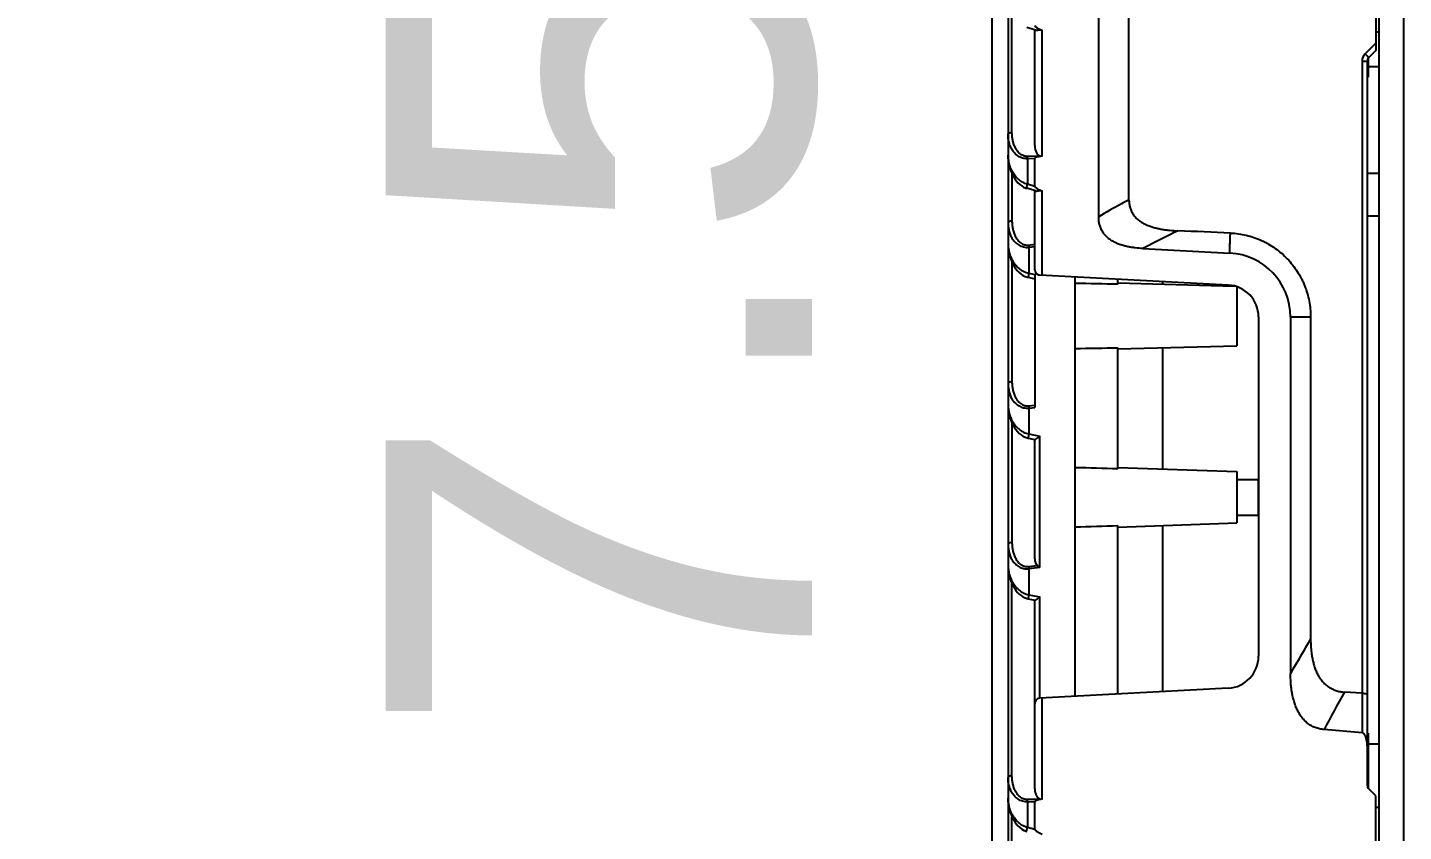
# Model space of a CAD drawing. Header units: millimetres. Extents: x 620 to 19791, y 2539 to 6969.
# Drawn here: x 1098.8 to 1227.9, y 3826.3 to 3901.7 of the extents above; entities that cross this region are included whole.
import ezdxf

# ---------------------------------------------------------------- set-up
doc = ezdxf.new("R2010")
doc.units = ezdxf.units.MM
doc.layers.add('02___PRT_ALL_AXES', color=7, linetype='Continuous')
doc.styles.get("Standard").update_dxf_attribs({"font": 'arial.ttf'})
doc.dimstyles.new('缩小5倍', dxfattribs={"dimtxt": 40, "dimasz": 20, "dimexe": 1, "dimexo": 0.2, "dimgap": 0, "dimtad": 1, "dimtoh": 1, "dimdec": 1, "dimzin": 9, "dimdsep": 46, "dimtxsty": 'Standard', "dimblk": '_FILLED', "dimcen": 0.2, "dimclrd": 256, "dimclre": 256, "dimclrt": 256, "dimadec": 1, "dimazin": 2, "dimtfac": 1, "dimtdec": 1, "dimtofl": 0, "dimtmove": 0, "dimatfit": 3, "dimldrblk": '_FILLED', "dimfxl": 1, "dimtolj": 1, "dimtzin": 0, "dimarcsym": 0})

# ---------------------------------------------------------------- blocks, each defined once
blk = doc.blocks.new('_FILLED')
at = {"color": 0, "linetype": 'ByBlock'}
blk.add_solid([(0, 0), (-1, 0.15), (-1, -0.15)], dxfattribs=at)
blk = doc.blocks.new('*D12')
at = {"lineweight": -2, "transparency": 16777216}
for p, q in [((1184.34, 4015.88), (1184.34, 4035.88)), ((1207.18, 3995.88), (1183.34, 3995.88)), ((1193.1, 3988.38), (1183.34, 3988.38)), ((1184.34, 3968.38), (1184.34, 3948.38))]:
    blk.add_line(p, q, dxfattribs=at)
at = {"layer": 'Defpoints', "color": 0, "transparency": 16777216}
for p in [(1207.38, 3995.88), (1184.34, 3988.38), (1193.3, 3988.38)]:
    blk.add_point(p, dxfattribs=at)
at = {"lineweight": -2, "transparency": 16777216, "xscale": 20, "yscale": 20, "zscale": 20}
for p, rotation in [((1184.34, 3995.88), 270), ((1184.34, 3988.38), 90)]:
    blk.add_blockref('_FILLED', p, dxfattribs=dict(at, rotation=rotation))
at = {"lineweight": 5, "transparency": 16777216, "insert": (1158.44, 3992.13), "char_height": 40, "attachment_point": 5, "rotation": 90}
blk.add_mtext('\\A1;7.5mm [1/4"]', dxfattribs=at)

msp = doc.modelspace()

# ---------------------------------------------------------------- linework, layer by layer
at = {"color": 7, "linetype": 'Continuous'}
for p, q in [((1225.59863, 3988.37829), (1225.59863, 3650.87829)), ((1227.89863, 3988.37829), (1227.89863, 3650.87829)), ((1189.29863, 3689.67265), (1189.29863, 3949.58394)), ((1190.79863, 3949.53586), (1190.79863, 3693.73867)), ((1199.29863, 3883.92443), (1199.29863, 3928.32157)), ((1202.14133, 3885.52516), (1202.14133, 3928.32157)), ((1225.29863, 3908.50329), (1225.29863, 3899.50329)), ((1191.16377, 3891.84886), (1191.16377, 3903.05071)), ((1193.37356, 3901.42228), (1192.54419, 3901.67122)), ((1193.29863, 3890.60276), (1193.29863, 3901.44477)), ((1193.99863, 3889.61795), (1193.99863, 3901.4218)), ((1225.29863, 3901.25329), (1225.59863, 3901.25329)), ((1225.29863, 3900.19731), (1224.30461, 3899.20329)), ((1225.29863, 3899.50329), (1224.64508, 3898.84974)), ((1224.01172, 3898.49619), (1224.01172, 3839.25446)), ((1224.49863, 3898.49619), (1224.01172, 3898.49619)), ((1224.49863, 3898.49619), (1224.49863, 3830.6354)), ((1224.59863, 3898.84974), (1224.59863, 3897.00332)), ((1224.59863, 3898.00329), (1225.59863, 3898.00329)), ((1224.49863, 3897.00329), (1224.59863, 3897.00329)), ((1193.86518, 3889.61639), (1192.62432, 3889.58474)), ((1193.29863, 3889.38784), (1192.62432, 3889.37064)), ((1192.62432, 3889.37064), (1192.62432, 3886.97895)), ((1193.29863, 3886.77655), (1193.29863, 3889.38784)), ((1191.16377, 3887.97533), (1191.16377, 3883.53808)), ((1224.49863, 3888.00329), (1225.59863, 3888.00329)), ((1193.37356, 3886.34689), (1192.54419, 3886.59584)), ((1193.29863, 3886.77655), (1192.62432, 3886.97895)), ((1193.29863, 3878.95334), (1193.29863, 3886.36938)), ((1193.99863, 3878.44217), (1193.99863, 3886.34641)), ((1224.49863, 3884.00329), (1225.59863, 3884.00329)), ((1192.72189, 3881.28115), (1193.29863, 3881.35136)), ((1192.74628, 3881.06705), (1193.29863, 3881.13429)), ((1192.74628, 3881.06705), (1192.74628, 3878.64358)), ((1203.4434, 3880.95131), (1211.61265, 3880.52318)), ((1191.16377, 3879.66511), (1191.16377, 3868.46269)), ((1192.74628, 3878.64358), (1193.29863, 3878.53094)), ((1193.29863, 3878.53094), (1193.29863, 3866.0589)), ((1211.45564, 3877.52729), (1193.77246, 3878.45402)), ((1192.67682, 3878.25165), (1193.29863, 3878.12484)), ((1197.09863, 3838.97688), (1197.09863, 3878.27971)), ((1201.09863, 3877.60411), (1201.09863, 3878.07008)), ((1205.29863, 3877.84996), (1205.29863, 3877.6112)), ((1214.29863, 3874.5314), (1214.29863, 3842.72519)), ((1217.29863, 3874.5314), (1217.29863, 3841.104)), ((1217.29863, 3874.5314), (1219.1882, 3874.5314)), ((1219.1882, 3874.5314), (1219.1882, 3844.3485)), ((1205.29863, 3871.64539), (1205.29863, 3860.2721)), ((1192.72189, 3866.20576), (1193.29863, 3866.27597)), ((1192.74628, 3865.99166), (1193.29863, 3866.0589)), ((1192.74628, 3865.99166), (1192.74628, 3863.5682)), ((1191.16377, 3864.58972), (1191.16377, 3853.3873)), ((1192.67682, 3863.17626), (1193.30666, 3863.04782)), ((1192.74628, 3863.5682), (1193.78554, 3863.35626)), ((1193.29863, 3851.86601), (1193.29863, 3863.04782)), ((1193.78554, 3851.04278), (1193.78554, 3863.35626)), ((1214.24863, 3859.30329), (1214.24863, 3855.95329)), ((1214.29863, 3859.25329), (1214.24863, 3859.30329)), ((1214.29863, 3856.00329), (1214.24863, 3855.95329)), ((1201.09863, 3839.18651), (1201.09863, 3854.96816)), ((1205.29863, 3854.98449), (1205.29863, 3839.40662)), ((1192.72189, 3851.13038), (1193.54408, 3851.23046)), ((1193.78554, 3851.04278), (1192.74628, 3850.91627)), ((1192.74628, 3850.91627), (1192.74628, 3848.49281)), ((1191.16377, 3831.54731), (1191.16377, 3849.51433)), ((1192.67682, 3848.10088), (1193.30666, 3847.97243)), ((1192.74628, 3848.49281), (1193.78554, 3848.28087)), ((1193.29863, 3830.30121), (1193.29863, 3847.97243)), ((1193.78554, 3838.80325), (1193.78554, 3848.28087)), ((1211.45564, 3839.7293), (1193.77246, 3838.80256)), ((1193.99863, 3829.3164), (1193.99863, 3838.81442)), ((1224.01172, 3839.25446), (1222.35163, 3839.35982)), ((1224.02348, 3839.25402), (1224.01639, 3835.54057)), ((1224.01639, 3835.54057), (1220.44381, 3835.85313)), ((1224.49863, 3835.50329), (1224.59863, 3835.50329)), ((1224.59863, 3835.50326), (1224.59863, 3830.33844)), ((1224.59863, 3834.50329), (1225.59863, 3834.50329)), ((1193.86518, 3829.31483), (1192.62432, 3829.28319)), ((1225.29863, 3829.62829), (1224.64508, 3830.28185)), ((1225.29863, 3820.37829), (1225.29863, 3829.62829)), ((1193.29863, 3829.08629), (1192.62432, 3829.06909)), ((1192.62432, 3829.06909), (1192.62432, 3826.6774)), ((1193.29863, 3826.475), (1193.29863, 3829.08629)), ((1225.29863, 3828.55829), (1225.59863, 3828.55829)), ((1191.16377, 3816.47192), (1191.16377, 3827.67377)), ((1193.29863, 3826.475), (1192.62432, 3826.6774))]:
    msp.add_line(p, q, dxfattribs=at)
for points in [[(1190.79863, 3889.71878), (1190.80697, 3889.44855), (1190.83995, 3889.11686), (1190.89543, 3888.79953), (1190.97093, 3888.49862), (1191.06408, 3888.21622), (1191.17244, 3887.95438), (1191.29376, 3887.71434), (1191.42705, 3887.49522), (1191.57216, 3887.2959), (1191.72884, 3887.11661), (1191.89649, 3886.95841), (1192.07421, 3886.82276), (1192.2606, 3886.71142), (1192.454, 3886.62593), (1192.54419, 3886.59584)], [(1190.79863, 3881.40801), (1190.80638, 3881.14755), (1190.83782, 3880.82178), (1190.89048, 3880.51229), (1190.96163, 3880.22035), (1191.04882, 3879.94724), (1191.14974, 3879.69407), (1191.26296, 3879.46031), (1191.38806, 3879.24452), (1191.52543, 3879.04545), (1191.67573, 3878.8629), (1191.83858, 3878.69871), (1192.01303, 3878.55525), (1192.19722, 3878.43517), (1192.38855, 3878.34081), (1192.58379, 3878.27375), (1192.67682, 3878.25165)], [(1190.79863, 3866.33262), (1190.80638, 3866.07216), (1190.83782, 3865.7464), (1190.89048, 3865.4369), (1190.96163, 3865.14496), (1191.04882, 3864.87186), (1191.14974, 3864.61868), (1191.26296, 3864.38492), (1191.38806, 3864.16913), (1191.52543, 3863.97006), (1191.67573, 3863.78751), (1191.83858, 3863.62332), (1192.01303, 3863.47986), (1192.19722, 3863.35978), (1192.38855, 3863.26543), (1192.58379, 3863.19836), (1192.67682, 3863.17626)], [(1190.79863, 3851.25723), (1190.80638, 3850.99677), (1190.83782, 3850.67101), (1190.89048, 3850.36151), (1190.96163, 3850.06957), (1191.04882, 3849.79647), (1191.14974, 3849.54329), (1191.26296, 3849.30954), (1191.38806, 3849.09375), (1191.52543, 3848.89467), (1191.67573, 3848.71212), (1191.83858, 3848.54794), (1192.01303, 3848.40447), (1192.19722, 3848.2844), (1192.38855, 3848.19004), (1192.58379, 3848.12297), (1192.67682, 3848.10088)], [(1190.79863, 3829.41723), (1190.80697, 3829.147), (1190.83995, 3828.81531), (1190.89543, 3828.49798), (1190.97093, 3828.19706), (1191.06408, 3827.91466), (1191.17244, 3827.65282), (1191.29376, 3827.41279), (1191.42705, 3827.19367), (1191.57216, 3826.99435), (1191.72884, 3826.81506), (1191.89649, 3826.65685), (1192.07421, 3826.52121), (1192.2606, 3826.40986), (1192.454, 3826.32437), (1192.54419, 3826.29429)]]:
    msp.add_lwpolyline(points, dxfattribs=at)
for centre, radius, start, end in [((1225.01172, 3898.49619), 1, 135.00003, 179.99997), ((1224.99863, 3898.49619), 0.5, 134.9995823, 180), ((1111.65576, 1557.63759), 2326.91532, 87.53686003, 87.65817088), ((1205.92127, 3882.67645), 13.27293, 186.0342801, 186.9644916), ((1211.29863, 3874.5314), 6, 0, 87), ((1193.79863, 3878.95334), 0.5, 180, 267), ((1211.29863, 3874.5314), 3, 0, 87), ((1205.92127, 3867.60106), 13.27293, 186.0342801, 186.9644916), ((1205.92127, 3852.52567), 13.27293, 186.0342801, 186.9644916), ((1439.53318, 3713.84907), 256.08985, 149.3638385, 150.2038798), ((1211.29863, 3842.72519), 3, 273, 0), ((1193.79863, 3838.30325), 0.5, 93, 180), ((1431.53025, 3723.28386), 239.22651, 150.9735329, 151.9296632), ((1224.02582, 3839.47552), 0.22151, 266.3507269, 269.3947359), ((1224.99863, 3830.6354), 0.5, 180, 225)]:
    msp.add_arc(centre, radius, start, end, dxfattribs=at)
for centre, major_axis, ratio, start_param, end_param in [((1197.88812, 3900.48482), (4.58804, -1.37715), 0.0835026, -3.116533759, -2.55695247), ((1193.99863, 3890.71674), (0.11901, 1.10216), 0.625869331, -4.541547405, -3.16256759), ((1197.88812, 3889.50398), (-4.58947, -0.11703), 0.087127634, -0.561803094, -0.002221805), ((1197.88812, 3885.40943), (4.58804, -1.37715), 0.0835026, -3.116533759, -2.55695247), ((1193.79863, 3851.94743), (0.08501, 0.78726), 0.625869331, -4.541547405, -3.504887015), ((1193.99863, 3830.41519), (0.11901, 1.10216), 0.625869331, -4.541547405, -3.16256759), ((1197.88812, 3829.20243), (-4.58947, -0.11703), 0.087127634, -0.561803094, -0.002221805), ((1197.88812, 3825.10788), (4.58804, -1.37715), 0.0835026, -3.116533759, -2.55695247)]:
    msp.add_ellipse(centre, major_axis=major_axis, ratio=ratio, start_param=start_param, end_param=end_param, dxfattribs=at)
for points, knots in [([(1193.37356, 3901.42228), (1193.38118, 3901.41999), (1193.39773, 3901.41673), (1193.42425, 3901.41517), (1193.45348, 3901.41623), (1193.48524, 3901.4195), (1193.51935, 3901.42453), (1193.5691, 3901.43323), (1193.62134, 3901.44337), (1193.67618, 3901.45276), (1193.71986, 3901.45896), (1193.76509, 3901.46319), (1193.81165, 3901.46447), (1193.85907, 3901.46151), (1193.90664, 3901.45359), (1193.95346, 3901.44033), (1193.98375, 3901.42839), (1193.99863, 3901.4218)], [0, 0, 0, 0, 0.037591399, 0.079248239, 0.125257437, 0.17557471, 0.229959843, 0.288084019, 0.414107187, 0.48129923, 0.550839004, 0.622430638, 0.695788523, 0.770585797, 0.846500962, 0.923108, 1, 1, 1, 1]), ([(1224.64508, 3898.84974), (1224.64514, 3898.8498), (1224.64515, 3898.8501), (1224.64481, 3898.85087), (1224.64385, 3898.85238), (1224.64207, 3898.85474), (1224.63947, 3898.85795), (1224.63607, 3898.86196), (1224.63185, 3898.86678), (1224.62683, 3898.87239), (1224.62103, 3898.87878), (1224.61445, 3898.88594), (1224.6042, 3898.89698), (1224.58957, 3898.91254), (1224.56992, 3898.93319), (1224.54765, 3898.9564), (1224.52298, 3898.98192), (1224.49613, 3899.00953), (1224.46736, 3899.03896), (1224.42599, 3899.08108), (1224.37162, 3899.13609), (1224.32729, 3899.18061), (1224.30461, 3899.20329)], [0, 0, 0, 0, 0.000546335, 0.001555039, 0.005260372, 0.011300909, 0.01969064, 0.030423258, 0.043473071, 0.058808845, 0.076398475, 0.096205928, 0.118181023, 0.168418679, 0.226654593, 0.292329776, 0.364838715, 0.443492594, 0.527562111, 0.61623965, 0.804091228, 1, 1, 1, 1]), ([(1190.79863, 3891.63476), (1190.79863, 3891.64141), (1190.79982, 3891.65489), (1190.80693, 3891.68199), (1190.82528, 3891.71533), (1190.85942, 3891.75095), (1190.90474, 3891.78235), (1190.95977, 3891.80866), (1191.02274, 3891.82914), (1191.09157, 3891.8431), (1191.13939, 3891.84772), (1191.16377, 3891.84886)], [0, 0, 0, 0, 0.043527945, 0.088010773, 0.182534474, 0.28857232, 0.40821412, 0.541346352, 0.686280083, 0.840327232, 1, 1, 1, 1]), ([(1192.62432, 3889.37064), (1192.54497, 3889.36902), (1192.38758, 3889.37774), (1192.15979, 3889.42618), (1191.94815, 3889.50565), (1191.75628, 3889.61055), (1191.58524, 3889.73539), (1191.43459, 3889.87558), (1191.30316, 3890.02754), (1191.15283, 3890.24066), (1191.00454, 3890.52596), (1190.88338, 3890.88715), (1190.81357, 3891.25849), (1190.79863, 3891.50942), (1190.79863, 3891.63476)], [0, 0, 0, 0, 0.073456483, 0.145212042, 0.214736461, 0.281927402, 0.346979557, 0.410216573, 0.471982142, 0.532592083, 0.651271757, 0.768029122, 0.883995468, 1, 1, 1, 1]), ([(1192.62432, 3889.58474), (1192.58913, 3889.58385), (1192.51895, 3889.58574), (1192.41524, 3889.59961), (1192.3148, 3889.62391), (1192.18778, 3889.66848), (1192.04107, 3889.74467), (1191.83637, 3889.89801), (1191.66917, 3890.08737), (1191.53576, 3890.29425), (1191.42278, 3890.50796), (1191.31342, 3890.78807), (1191.22517, 3891.13609), (1191.17458, 3891.49085), (1191.16377, 3891.7295), (1191.16377, 3891.84886)], [0, 0, 0, 0, 0.035465351, 0.070586234, 0.105243753, 0.139388324, 0.206036019, 0.270836901, 0.396249645, 0.457755534, 0.518711955, 0.639533378, 0.759696256, 0.879732363, 1, 1, 1, 1]), ([(1192.62432, 3886.97895), (1192.54209, 3886.99869), (1192.38192, 3887.04997), (1192.15713, 3887.15725), (1191.95181, 3887.28788), (1191.70785, 3887.48327), (1191.4489, 3887.76085), (1191.20418, 3888.12866), (1191.02053, 3888.51486), (1190.89224, 3888.91174), (1190.81588, 3889.31403), (1190.79863, 3889.58446), (1190.79863, 3889.71871)], [0, 0, 0, 0, 0.071907192, 0.142424402, 0.211255059, 0.278364221, 0.407788003, 0.532146342, 0.652654863, 0.770290768, 0.885843896, 1, 1, 1, 1]), ([(1192.62432, 3889.37064), (1192.62338, 3889.40779), (1192.62243, 3889.47916), (1192.6233, 3889.55054), (1192.62432, 3889.58474)], [0, 0, 0, 0, 0.520636206, 1, 1, 1, 1]), ([(1193.99863, 3889.61795), (1193.97652, 3889.61431), (1193.93189, 3889.61017), (1193.88717, 3889.61326), (1193.86518, 3889.61639)], [0, 0, 0, 0, 0.502288883, 1, 1, 1, 1]), ([(1192.54419, 3886.59584), (1192.54365, 3886.596), (1192.54256, 3886.59677), (1192.54146, 3886.59874), (1192.54064, 3886.60149), (1192.5401, 3886.60509), (1192.53982, 3886.60955), (1192.53981, 3886.61486), (1192.54007, 3886.62101), (1192.54083, 3886.63089), (1192.54253, 3886.64523), (1192.54553, 3886.66472), (1192.54958, 3886.68714), (1192.55666, 3886.72232), (1192.56791, 3886.77183), (1192.58416, 3886.83649), (1192.60314, 3886.90645), (1192.61703, 3886.95448), (1192.62432, 3886.97895)], [0, 0, 0, 0, 0.004256386, 0.00966236, 0.016823539, 0.025997732, 0.037291744, 0.050741566, 0.066354494, 0.084123391, 0.126018463, 0.176113909, 0.234003391, 0.29916611, 0.448922549, 0.619932304, 0.805913727, 1, 1, 1, 1]), ([(1193.37356, 3886.34689), (1193.38118, 3886.34461), (1193.39773, 3886.34134), (1193.42425, 3886.33978), (1193.45348, 3886.34085), (1193.48524, 3886.34411), (1193.51935, 3886.34914), (1193.5691, 3886.35784), (1193.62134, 3886.36798), (1193.67618, 3886.37737), (1193.71986, 3886.38358), (1193.76509, 3886.3878), (1193.81165, 3886.38909), (1193.85907, 3886.38612), (1193.90664, 3886.3782), (1193.95346, 3886.36494), (1193.98375, 3886.35301), (1193.99863, 3886.34641)], [0, 0, 0, 0, 0.037591399, 0.079248239, 0.125257437, 0.17557471, 0.229959843, 0.288084019, 0.414107187, 0.48129923, 0.550839004, 0.622430638, 0.695788523, 0.770585797, 0.846500962, 0.923108, 1, 1, 1, 1]), ([(1202.14133, 3885.52516), (1201.90199, 3885.39665), (1200.9464, 3884.87748), (1200.00119, 3884.33919), (1199.29863, 3883.92443)], [0, 0, 0, 0, 0.249798943, 1, 1, 1, 1]), ([(1202.14133, 3885.52516), (1202.14133, 3885.39858), (1202.15305, 3885.20828), (1202.19588, 3884.95851), (1202.2424, 3884.77411), (1202.30376, 3884.5941), (1202.38017, 3884.41992), (1202.47129, 3884.25297), (1202.57643, 3884.09449), (1202.69455, 3883.94545), (1202.86743, 3883.76017), (1203.10922, 3883.55422), (1203.42858, 3883.34731), (1203.76824, 3883.17622), (1204.12159, 3883.03609), (1204.48414, 3882.92225), (1204.85285, 3882.83067), (1205.22568, 3882.75797), (1205.60126, 3882.70142), (1206.10439, 3882.64456), (1206.48353, 3882.61988), (1206.73643, 3882.60954)], [0, 0, 0, 0, 0.062498094, 0.093764478, 0.125029278, 0.156294364, 0.187558899, 0.218821916, 0.250085009, 0.28134709, 0.312608631, 0.375089408, 0.437576766, 0.500068355, 0.562562421, 0.625057345, 0.687551582, 0.750044391, 0.812536971, 0.875029346, 1, 1, 1, 1]), ([(1191.16377, 3883.53808), (1191.13939, 3883.53693), (1191.09157, 3883.53231), (1191.02274, 3883.51836), (1190.95977, 3883.49788), (1190.90474, 3883.47156), (1190.85942, 3883.44016), (1190.82528, 3883.40455), (1190.80693, 3883.37121), (1190.79982, 3883.34411), (1190.79863, 3883.33063), (1190.79863, 3883.32398)], [0, 0, 0, 0, 0.15967274, 0.313719858, 0.458653557, 0.591785765, 0.711427554, 0.817465413, 0.911989155, 0.956472015, 1, 1, 1, 1]), ([(1191.16377, 3883.53808), (1191.16377, 3883.41529), (1191.17521, 3883.16975), (1191.22882, 3882.805), (1191.30687, 3882.50734), (1191.3922, 3882.27616), (1191.46901, 3882.10666), (1191.55993, 3881.9427), (1191.64867, 3881.81264), (1191.72838, 3881.71383), (1191.79316, 3881.64249), (1191.86302, 3881.57472), (1191.9639, 3881.48955), (1192.07585, 3881.41506), (1192.19798, 3881.35545), (1192.29577, 3881.31886), (1192.39835, 3881.29205), (1192.50465, 3881.2761), (1192.61315, 3881.27177), (1192.68574, 3881.27675), (1192.72189, 3881.28115)], [0, 0, 0, 0, 0.11974675, 0.2392641, 0.358936656, 0.419033302, 0.479417438, 0.540226457, 0.601649291, 0.632681149, 0.663970081, 0.695565532, 0.727515804, 0.792653164, 0.825994967, 0.859879992, 0.894302672, 0.929205545, 0.964491826, 1, 1, 1, 1]), ([(1203.4434, 3880.95131), (1203.20563, 3880.96377), (1202.8493, 3880.99266), (1202.37745, 3881.05786), (1202.02596, 3881.12221), (1201.67819, 3881.20447), (1201.33593, 3881.30755), (1201.00182, 3881.43484), (1200.67962, 3881.59016), (1200.37467, 3881.77736), (1200.14066, 3881.96273), (1199.97, 3882.12906), (1199.85123, 3882.26273), (1199.7428, 3882.40492), (1199.64557, 3882.555), (1199.56021, 3882.71214), (1199.48715, 3882.87534), (1199.42648, 3883.04354), (1199.36193, 3883.27294), (1199.31092, 3883.56707), (1199.29863, 3883.80538), (1199.29863, 3883.92443)], [0, 0, 0, 0, 0.124982469, 0.187482527, 0.249983083, 0.312483207, 0.374982791, 0.437481712, 0.499977645, 0.562468288, 0.624952667, 0.656212252, 0.687471012, 0.718730516, 0.749989209, 0.781247859, 0.812505963, 0.843764282, 0.875023013, 0.937507577, 1, 1, 1, 1]), ([(1190.79863, 3883.32398), (1190.79863, 3883.19467), (1190.81453, 3882.93577), (1190.87648, 3882.61709), (1190.9531, 3882.36874), (1191.04955, 3882.12388), (1191.17733, 3881.88884), (1191.3387, 3881.67213), (1191.48016, 3881.51863), (1191.64252, 3881.37878), (1191.82687, 3881.25684), (1192.0332, 3881.15829), (1192.25936, 3881.08934), (1192.50003, 3881.05573), (1192.66421, 3881.05906), (1192.74628, 3881.06705)], [0, 0, 0, 0, 0.115334217, 0.230651776, 0.288611095, 0.34692721, 0.465218465, 0.525760702, 0.587575784, 0.651009392, 0.716426893, 0.784137004, 0.854243801, 0.926456501, 1, 1, 1, 1]), ([(1206.73643, 3882.60954), (1206.45887, 3882.47814), (1205.35114, 3881.94567), (1204.25624, 3881.38643), (1203.4434, 3880.95131)], [0, 0, 0, 0, 0.24985345, 1, 1, 1, 1]), ([(1211.61265, 3880.52318), (1211.61219, 3880.67993), (1211.6139, 3880.99343), (1211.62131, 3881.38522), (1211.63002, 3881.69854), (1211.64052, 3882.01174), (1211.65064, 3882.24656), (1211.65881, 3882.40301)], [0, 0, 0, 0, 0.250064473, 0.500089921, 0.625086804, 0.750073244, 1, 1, 1, 1]), ([(1211.65881, 3882.40301), (1211.90861, 3882.3923), (1212.40765, 3882.34685), (1213.14617, 3882.20767), (1213.86831, 3881.99855), (1214.45091, 3881.76758), (1214.90207, 3881.55013), (1215.34245, 3881.31134), (1215.87089, 3880.97372), (1216.46347, 3880.50993), (1217.00929, 3879.99157), (1217.50333, 3879.42337), (1217.94106, 3878.81052), (1218.2556, 3878.26713), (1218.47525, 3877.81601), (1218.6732, 3877.35482), (1218.87902, 3876.76133), (1219.057, 3876.02892), (1219.16429, 3875.28337), (1219.18822, 3874.78178), (1219.1882, 3874.5314)], [0, 0, 0, 0, 0.062376347, 0.124792927, 0.187219044, 0.249656311, 0.280889157, 0.312125771, 0.374593433, 0.437078215, 0.499580765, 0.562101001, 0.624638343, 0.68719155, 0.718482546, 0.749776754, 0.812356659, 0.874942441, 0.937534653, 1, 1, 1, 1]), ([(1190.79863, 3881.40793), (1190.79863, 3881.26958), (1190.81695, 3880.99081), (1190.89806, 3880.57636), (1191.03445, 3880.16794), (1191.2301, 3879.77145), (1191.49152, 3879.39575), (1191.76887, 3879.11572), (1192.03037, 3878.92286), (1192.25035, 3878.79732), (1192.49009, 3878.69946), (1192.65976, 3878.65769), (1192.74628, 3878.64358)], [0, 0, 0, 0, 0.113643613, 0.228738681, 0.346016563, 0.466320517, 0.590708556, 0.720490875, 0.787927115, 0.857138313, 0.927992638, 1, 1, 1, 1]), ([(1192.74628, 3878.64358), (1192.7411, 3878.61819), (1192.73108, 3878.56838), (1192.71905, 3878.50697), (1192.71007, 3878.46), (1192.7039, 3878.42719), (1192.69824, 3878.39645), (1192.69313, 3878.36807), (1192.68863, 3878.34233), (1192.68478, 3878.31947), (1192.68161, 3878.29972), (1192.67946, 3878.28527), (1192.67811, 3878.27541), (1192.67735, 3878.26932), (1192.67678, 3878.26413), (1192.6764, 3878.25984), (1192.67619, 3878.2565), (1192.67619, 3878.25399), (1192.67628, 3878.25256), (1192.67659, 3878.2517), (1192.67682, 3878.25165)], [0, 0, 0, 0, 0.195084472, 0.382528726, 0.471125557, 0.555180498, 0.633872159, 0.706458925, 0.772239972, 0.830599836, 0.880969914, 0.922886432, 0.940542842, 0.955943534, 0.969057962, 0.979857225, 0.988317693, 0.994438585, 0.99825575, 1, 1, 1, 1]), ([(1191.16377, 3868.46269), (1191.13939, 3868.46155), (1191.09157, 3868.45693), (1191.02274, 3868.44297), (1190.95977, 3868.42249), (1190.90474, 3868.39618), (1190.85942, 3868.36478), (1190.82528, 3868.32916), (1190.80693, 3868.29582), (1190.79982, 3868.26872), (1190.79863, 3868.25524), (1190.79863, 3868.24859)], [0, 0, 0, 0, 0.15967274, 0.313719858, 0.458653557, 0.591785765, 0.711427554, 0.817465413, 0.911989155, 0.956472015, 1, 1, 1, 1]), ([(1190.79863, 3868.24859), (1190.79863, 3868.11928), (1190.81453, 3867.86038), (1190.87648, 3867.5417), (1190.9531, 3867.29336), (1191.04955, 3867.0485), (1191.17733, 3866.81345), (1191.3387, 3866.59674), (1191.48016, 3866.44325), (1191.64252, 3866.30339), (1191.82687, 3866.18146), (1192.0332, 3866.0829), (1192.25936, 3866.01396), (1192.50003, 3865.98034), (1192.66421, 3865.98367), (1192.74628, 3865.99166)], [0, 0, 0, 0, 0.115334217, 0.230651776, 0.288611095, 0.34692721, 0.465218465, 0.525760702, 0.587575784, 0.651009392, 0.716426893, 0.784137004, 0.854243801, 0.926456501, 1, 1, 1, 1]), ([(1191.16377, 3868.46269), (1191.16377, 3868.3399), (1191.17521, 3868.09437), (1191.22882, 3867.72961), (1191.30687, 3867.43196), (1191.3922, 3867.20077), (1191.46901, 3867.03127), (1191.55993, 3866.86732), (1191.64867, 3866.73725), (1191.72838, 3866.63845), (1191.79316, 3866.56711), (1191.86302, 3866.49933), (1191.9639, 3866.41416), (1192.07585, 3866.33967), (1192.19798, 3866.28006), (1192.29577, 3866.24347), (1192.39835, 3866.21666), (1192.50465, 3866.20071), (1192.61315, 3866.19638), (1192.68574, 3866.20136), (1192.72189, 3866.20576)], [0, 0, 0, 0, 0.11974675, 0.2392641, 0.358936656, 0.419033302, 0.479417438, 0.540226457, 0.601649291, 0.632681149, 0.663970081, 0.695565532, 0.727515804, 0.792653164, 0.825994967, 0.859879992, 0.894302672, 0.929205545, 0.964491826, 1, 1, 1, 1]), ([(1190.79863, 3866.33254), (1190.79863, 3866.19419), (1190.81695, 3865.91542), (1190.89806, 3865.50097), (1191.03445, 3865.09255), (1191.2301, 3864.69606), (1191.49152, 3864.32036), (1191.76887, 3864.04033), (1192.03037, 3863.84747), (1192.25035, 3863.72193), (1192.49009, 3863.62407), (1192.65976, 3863.58231), (1192.74628, 3863.5682)], [0, 0, 0, 0, 0.113643613, 0.228738681, 0.346016563, 0.466320517, 0.590708556, 0.720490875, 0.787927115, 0.857138313, 0.927992638, 1, 1, 1, 1]), ([(1192.74628, 3863.5682), (1192.7411, 3863.54281), (1192.73108, 3863.493), (1192.71905, 3863.43159), (1192.71007, 3863.38461), (1192.7039, 3863.3518), (1192.69824, 3863.32106), (1192.69313, 3863.29268), (1192.68863, 3863.26694), (1192.68478, 3863.24409), (1192.68161, 3863.22433), (1192.67946, 3863.20989), (1192.67811, 3863.20002), (1192.67735, 3863.19393), (1192.67678, 3863.18875), (1192.6764, 3863.18445), (1192.67619, 3863.18111), (1192.67619, 3863.1786), (1192.67628, 3863.17718), (1192.67659, 3863.17631), (1192.67682, 3863.17626)], [0, 0, 0, 0, 0.195084472, 0.382528726, 0.471125557, 0.555180498, 0.633872159, 0.706458925, 0.772239972, 0.830599836, 0.880969914, 0.922886432, 0.940542842, 0.955943534, 0.969057962, 0.979857225, 0.988317693, 0.994438585, 0.99825575, 1, 1, 1, 1]), ([(1193.30666, 3863.04782), (1193.30846, 3863.04745), (1193.31271, 3863.0474), (1193.31966, 3863.04873), (1193.32792, 3863.05136), (1193.33377, 3863.05374), (1193.33692, 3863.05511)], [0, 0, 0, 0, 0.175266182, 0.398051618, 0.672852803, 1, 1, 1, 1]), ([(1193.33692, 3863.05511), (1193.34264, 3863.05761), (1193.35488, 3863.06361), (1193.37416, 3863.07425), (1193.39572, 3863.08706), (1193.42841, 3863.10749), (1193.47294, 3863.13684), (1193.52983, 3863.17571), (1193.5906, 3863.21811), (1193.6763, 3863.27861), (1193.7415, 3863.32502), (1193.78554, 3863.35626)], [0, 0, 0, 0, 0.034617517, 0.075550636, 0.122149349, 0.173743543, 0.289393549, 0.41801019, 0.555990075, 0.700466623, 1, 1, 1, 1]), ([(1191.16377, 3853.3873), (1191.13939, 3853.38616), (1191.09157, 3853.38154), (1191.02274, 3853.36758), (1190.95977, 3853.3471), (1190.90474, 3853.32079), (1190.85942, 3853.28939), (1190.82528, 3853.25377), (1190.80693, 3853.22043), (1190.79982, 3853.19333), (1190.79863, 3853.17985), (1190.79863, 3853.1732)], [0, 0, 0, 0, 0.15967274, 0.313719858, 0.458653557, 0.591785765, 0.711427554, 0.817465413, 0.911989155, 0.956472015, 1, 1, 1, 1]), ([(1190.79863, 3853.1732), (1190.79863, 3853.04389), (1190.81453, 3852.78499), (1190.87648, 3852.46631), (1190.9531, 3852.21797), (1191.04955, 3851.97311), (1191.17733, 3851.73806), (1191.3387, 3851.52135), (1191.48016, 3851.36786), (1191.64252, 3851.228), (1191.82687, 3851.10607), (1192.0332, 3851.00751), (1192.25936, 3850.93857), (1192.50003, 3850.90496), (1192.66421, 3850.90829), (1192.74628, 3850.91627)], [0, 0, 0, 0, 0.115334217, 0.230651776, 0.288611095, 0.34692721, 0.465218465, 0.525760702, 0.587575784, 0.651009392, 0.716426893, 0.784137004, 0.854243801, 0.926456501, 1, 1, 1, 1]), ([(1191.16377, 3853.3873), (1191.16377, 3853.26451), (1191.17521, 3853.01898), (1191.22882, 3852.65423), (1191.30687, 3852.35657), (1191.3922, 3852.12538), (1191.46901, 3851.95589), (1191.55993, 3851.79193), (1191.64867, 3851.66186), (1191.72838, 3851.56306), (1191.79316, 3851.49172), (1191.86302, 3851.42395), (1191.9639, 3851.33878), (1192.07585, 3851.26428), (1192.19798, 3851.20467), (1192.29577, 3851.16809), (1192.39835, 3851.14128), (1192.50465, 3851.12533), (1192.61315, 3851.12099), (1192.68574, 3851.12598), (1192.72189, 3851.13038)], [0, 0, 0, 0, 0.11974675, 0.2392641, 0.358936656, 0.419033302, 0.479417438, 0.540226457, 0.601649291, 0.632681149, 0.663970081, 0.695565532, 0.727515804, 0.792653164, 0.825994967, 0.859879992, 0.894302672, 0.929205545, 0.964491826, 1, 1, 1, 1]), ([(1190.79863, 3851.25715), (1190.79863, 3851.11881), (1190.81695, 3850.84004), (1190.89806, 3850.42558), (1191.03445, 3850.01717), (1191.2301, 3849.62067), (1191.49152, 3849.24497), (1191.76887, 3848.96494), (1192.03037, 3848.77208), (1192.25035, 3848.64654), (1192.49009, 3848.54869), (1192.65976, 3848.50692), (1192.74628, 3848.49281)], [0, 0, 0, 0, 0.113643613, 0.228738681, 0.346016563, 0.466320517, 0.590708556, 0.720490875, 0.787927115, 0.857138313, 0.927992638, 1, 1, 1, 1]), ([(1193.78554, 3851.04278), (1193.74439, 3851.07486), (1193.66409, 3851.13767), (1193.58359, 3851.20021), (1193.54408, 3851.23046)], [0, 0, 0, 0, 0.511894919, 1, 1, 1, 1]), ([(1192.74628, 3848.49281), (1192.7411, 3848.46742), (1192.73108, 3848.41761), (1192.71905, 3848.3562), (1192.71007, 3848.30922), (1192.7039, 3848.27641), (1192.69824, 3848.24567), (1192.69313, 3848.2173), (1192.68863, 3848.19156), (1192.68478, 3848.1687), (1192.68161, 3848.14894), (1192.67946, 3848.1345), (1192.67811, 3848.12463), (1192.67735, 3848.11854), (1192.67678, 3848.11336), (1192.6764, 3848.10906), (1192.67619, 3848.10573), (1192.67619, 3848.10322), (1192.67628, 3848.10179), (1192.67659, 3848.10092), (1192.67682, 3848.10088)], [0, 0, 0, 0, 0.195084472, 0.382528726, 0.471125557, 0.555180498, 0.633872159, 0.706458925, 0.772239972, 0.830599836, 0.880969914, 0.922886432, 0.940542842, 0.955943534, 0.969057962, 0.979857225, 0.988317693, 0.994438585, 0.99825575, 1, 1, 1, 1]), ([(1193.30666, 3847.97243), (1193.30846, 3847.97206), (1193.31271, 3847.97201), (1193.31966, 3847.97334), (1193.32792, 3847.97597), (1193.33377, 3847.97835), (1193.33692, 3847.97973)], [0, 0, 0, 0, 0.175266182, 0.398051618, 0.672852803, 1, 1, 1, 1]), ([(1193.33692, 3847.97973), (1193.34264, 3847.98222), (1193.35488, 3847.98822), (1193.37416, 3847.99886), (1193.39572, 3848.01167), (1193.42841, 3848.0321), (1193.47294, 3848.06145), (1193.52983, 3848.10032), (1193.5906, 3848.14272), (1193.6763, 3848.20322), (1193.7415, 3848.24963), (1193.78554, 3848.28087)], [0, 0, 0, 0, 0.034617517, 0.075550636, 0.122149349, 0.173743543, 0.289393549, 0.41801019, 0.555990075, 0.700466623, 1, 1, 1, 1]), ([(1219.1882, 3844.3485), (1219.1882, 3844.07458), (1219.2017, 3843.6634), (1219.25313, 3843.1178), (1219.31053, 3842.71071), (1219.38917, 3842.30715), (1219.49191, 3841.90898), (1219.62212, 3841.51882), (1219.78354, 3841.14039), (1219.98016, 3840.77881), (1220.21553, 3840.44099), (1220.44603, 3840.18633), (1220.65048, 3840.00376), (1220.8135, 3839.87837), (1220.98548, 3839.7656), (1221.16552, 3839.66619), (1221.35253, 3839.58064), (1221.54533, 3839.50915), (1221.74273, 3839.45158), (1222.01041, 3839.39295), (1222.21499, 3839.36845), (1222.35163, 3839.35982)], [0, 0, 0, 0, 0.124998665, 0.1875088, 0.250017915, 0.312526248, 0.375034114, 0.437540633, 0.500043838, 0.562540889, 0.625028976, 0.687505953, 0.718760899, 0.750014739, 0.781268402, 0.8125209, 0.843773219, 0.875024769, 0.906274867, 0.937526206, 1, 1, 1, 1]), ([(1220.44381, 3835.85313), (1220.30338, 3835.86541), (1220.09342, 3835.89673), (1219.82012, 3835.96698), (1219.61938, 3836.03439), (1219.42426, 3836.11668), (1219.23603, 3836.21371), (1219.05586, 3836.32501), (1218.88474, 3836.44975), (1218.72345, 3836.58695), (1218.52218, 3836.78478), (1218.2968, 3837.05719), (1218.06791, 3837.41387), (1217.87722, 3837.79217), (1217.72075, 3838.18569), (1217.59446, 3838.58979), (1217.49466, 3839.00115), (1217.41812, 3839.4174), (1217.36215, 3839.83688), (1217.3119, 3840.39877), (1217.29863, 3840.82202), (1217.29863, 3841.104)], [0, 0, 0, 0, 0.062482463, 0.09373923, 0.124995541, 0.15625237, 0.18750935, 0.218765985, 0.25002299, 0.281279767, 0.312536388, 0.375018286, 0.437508659, 0.50000503, 0.562504977, 0.625006565, 0.687508627, 0.750010196, 0.812511914, 0.875014698, 1, 1, 1, 1]), ([(1224.02348, 3839.25402), (1224.05514, 3839.25369), (1224.117, 3839.2518), (1224.20633, 3839.24529), (1224.28787, 3839.23542), (1224.34944, 3839.22434), (1224.3925, 3839.21381), (1224.41974, 3839.20571), (1224.4432, 3839.19714), (1224.46271, 3839.18818), (1224.47819, 3839.17887), (1224.48957, 3839.16928), (1224.49584, 3839.16051), (1224.49824, 3839.1535), (1224.49863, 3839.15008), (1224.49863, 3839.14841)], [0, 0, 0, 0, 0.188988096, 0.369248112, 0.534435992, 0.679066699, 0.742299916, 0.798904779, 0.848600768, 0.891247832, 0.926918038, 0.956034115, 0.979645823, 0.990053826, 1, 1, 1, 1]), ([(1224.49863, 3834.31061), (1224.49863, 3834.36904), (1224.49526, 3834.48592), (1224.47986, 3834.66062), (1224.45332, 3834.834), (1224.42069, 3834.97655), (1224.38689, 3835.08844), (1224.35713, 3835.17093), (1224.32222, 3835.25139), (1224.28112, 3835.32893), (1224.23235, 3835.40192), (1224.18341, 3835.45668), (1224.13805, 3835.4937), (1224.1006, 3835.51681), (1224.05985, 3835.53357), (1224.03094, 3835.53929), (1224.01639, 3835.54057)], [0, 0, 0, 0, 0.125002285, 0.250000231, 0.374993334, 0.499977205, 0.562481454, 0.624984832, 0.687486297, 0.749983895, 0.812473198, 0.874939958, 0.906210414, 0.937475361, 0.968742264, 1, 1, 1, 1]), ([(1190.79863, 3831.33321), (1190.79863, 3831.33986), (1190.79982, 3831.35334), (1190.80693, 3831.38044), (1190.82528, 3831.41378), (1190.85942, 3831.44939), (1190.90474, 3831.48079), (1190.95977, 3831.50711), (1191.02274, 3831.52759), (1191.09157, 3831.54155), (1191.13939, 3831.54616), (1191.16377, 3831.54731)], [0, 0, 0, 0, 0.043527945, 0.088010773, 0.182534474, 0.28857232, 0.40821412, 0.541346352, 0.686280083, 0.840327232, 1, 1, 1, 1]), ([(1192.62432, 3829.06909), (1192.54497, 3829.06747), (1192.38758, 3829.07619), (1192.15979, 3829.12462), (1191.94815, 3829.20409), (1191.75628, 3829.309), (1191.58524, 3829.43384), (1191.43459, 3829.57403), (1191.30316, 3829.72599), (1191.15283, 3829.93911), (1191.00454, 3830.2244), (1190.88338, 3830.5856), (1190.81357, 3830.95694), (1190.79863, 3831.20787), (1190.79863, 3831.33321)], [0, 0, 0, 0, 0.073456483, 0.145212042, 0.214736461, 0.281927402, 0.346979557, 0.410216573, 0.471982142, 0.532592083, 0.651271757, 0.768029122, 0.883995468, 1, 1, 1, 1]), ([(1192.62432, 3829.28319), (1192.58913, 3829.2823), (1192.51895, 3829.28419), (1192.41524, 3829.29806), (1192.3148, 3829.32236), (1192.18778, 3829.36693), (1192.04107, 3829.44312), (1191.83637, 3829.59646), (1191.66917, 3829.78581), (1191.53576, 3829.99269), (1191.42278, 3830.20641), (1191.31342, 3830.48652), (1191.22517, 3830.83454), (1191.17458, 3831.1893), (1191.16377, 3831.42795), (1191.16377, 3831.54731)], [0, 0, 0, 0, 0.035465351, 0.070586234, 0.105243753, 0.139388324, 0.206036019, 0.270836901, 0.396249645, 0.457755534, 0.518711955, 0.639533378, 0.759696256, 0.879732363, 1, 1, 1, 1]), ([(1192.62432, 3826.6774), (1192.54209, 3826.69714), (1192.38192, 3826.74842), (1192.15713, 3826.8557), (1191.95181, 3826.98633), (1191.70785, 3827.18172), (1191.4489, 3827.4593), (1191.20418, 3827.82711), (1191.02053, 3828.21331), (1190.89224, 3828.61018), (1190.81588, 3829.01248), (1190.79863, 3829.28291), (1190.79863, 3829.41716)], [0, 0, 0, 0, 0.071907192, 0.142424402, 0.211255059, 0.278364221, 0.407788003, 0.532146342, 0.652654863, 0.770290768, 0.885843896, 1, 1, 1, 1]), ([(1192.62432, 3829.06909), (1192.62338, 3829.10624), (1192.62243, 3829.17761), (1192.6233, 3829.24899), (1192.62432, 3829.28319)], [0, 0, 0, 0, 0.520636206, 1, 1, 1, 1]), ([(1193.99863, 3829.3164), (1193.97652, 3829.31276), (1193.93189, 3829.30862), (1193.88717, 3829.31171), (1193.86518, 3829.31483)], [0, 0, 0, 0, 0.502288883, 1, 1, 1, 1]), ([(1192.54419, 3826.29429), (1192.54365, 3826.29445), (1192.54256, 3826.29522), (1192.54146, 3826.29718), (1192.54064, 3826.29994), (1192.5401, 3826.30354), (1192.53982, 3826.30799), (1192.53981, 3826.31331), (1192.54007, 3826.31946), (1192.54083, 3826.32934), (1192.54253, 3826.34368), (1192.54553, 3826.36317), (1192.54958, 3826.38559), (1192.55666, 3826.42077), (1192.56791, 3826.47028), (1192.58416, 3826.53493), (1192.60314, 3826.6049), (1192.61703, 3826.65293), (1192.62432, 3826.6774)], [0, 0, 0, 0, 0.004256386, 0.00966236, 0.016823539, 0.025997732, 0.037291744, 0.050741566, 0.066354494, 0.084123391, 0.126018463, 0.176113909, 0.234003391, 0.29916611, 0.448922549, 0.619932304, 0.805913727, 1, 1, 1, 1])]:
    msp.add_open_spline(points, degree=3, knots=knots, dxfattribs=at)
for points in [[(1201.09863, 3860.28842), (1199.76531, 3860.3262), (1198.43197, 3860.36371), (1197.09863, 3860.40099)], [(1197.09863, 3854.8556), (1198.43197, 3854.89287), (1199.76531, 3854.93038), (1201.09863, 3854.96816)]]:
    msp.add_open_spline(points, degree=3, dxfattribs=at)
at = {"layer": '02___PRT_ALL_AXES', "color": 7, "linetype": 'Continuous'}
for p, q in [((1201.09863, 3877.72118), (1212.02908, 3877.43495)), ((1212.24863, 3877.37405), (1212.24863, 3871.82738)), ((1201.09863, 3871.53541), (1212.24863, 3871.82738)), ((1201.09863, 3860.28842), (1201.09863, 3871.65248)), ((1201.09863, 3860.41877), (1212.24863, 3860.0294)), ((1212.24863, 3860.02939), (1212.24863, 3855.2272)), ((1212.24863, 3859.30329), (1214.24863, 3859.30329)), ((1201.09863, 3854.83782), (1212.24863, 3855.22718)), ((1212.24863, 3855.95329), (1214.24863, 3855.95329))]:
    msp.add_line(p, q, dxfattribs=at)
for points in [[(1201.09863, 3877.60411), (1199.76531, 3877.63051), (1198.43197, 3877.65656), (1197.09863, 3877.68228)], [(1197.09863, 3871.57431), (1198.43197, 3871.60003), (1199.76531, 3871.62608), (1201.09863, 3871.65248)]]:
    msp.add_open_spline(points, degree=3, dxfattribs=at)

# ---------------------------------------------------------------- dimensions: what is measured, and where the dimension line sits
at = {"color": 6, "lineweight": 5}
dim = msp.add_linear_dim(base=(1184.33605, 3988.37829), p1=(1207.38174, 3995.87829), p2=(1193.29863, 3988.37829), angle=90, dimstyle='缩小5倍', override={"dimpost": 'mm'}, dxfattribs=at)
dim.commit()
dim.dimension.update_dxf_attribs({"geometry": '*D12', "text_midpoint": (1184.33605, 3992.12829), "dimtype": 160})

doc.saveas('drawing.dxf')
